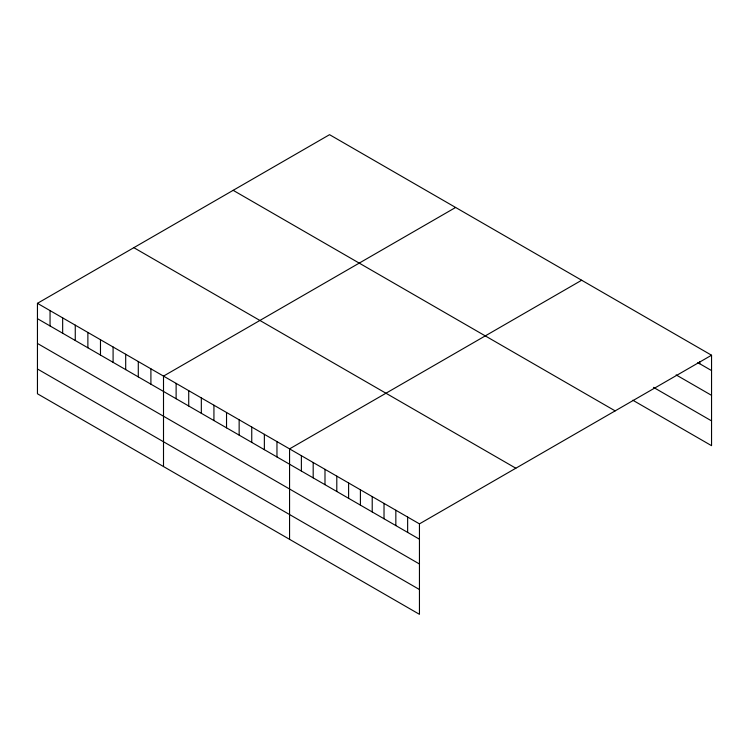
<?xml version="1.0" encoding="UTF-8"?>
<svg xmlns="http://www.w3.org/2000/svg" width="749" height="749" viewBox="0 0 749 749"><rect width="100%" height="100%" fill="white"/><g stroke="black" fill="none" stroke-linecap="round" stroke-linejoin="round"><path stroke-width="1.12" d="M37.45 303.326L419.449 523.869L419.449 614.32L37.45 393.777L37.45 303.326L329.551 134.68L711.55 355.223L711.55 445.674L632.839 400.228M455.617 207.464L163.507 376.11L163.507 466.552M581.673 280.238L289.563 448.885L289.563 539.336M419.449 523.869L711.55 355.223M697.778 362.619L711.55 370.568M676.132 374.903L711.55 395.35M653.503 387.373L711.55 420.891M233.164 190.33L615.154 410.883M133.846 247.676L515.836 468.219M37.45 318.671L419.449 539.214M37.45 343.454L419.449 563.997M37.45 368.985L419.449 589.529M699.744 361.561L699.744 363.752M407.643 517.053L407.643 532.399M395.837 510.238L395.837 525.583M384.022 503.422L384.022 518.757M372.216 496.606L372.216 511.941M360.409 489.79L360.409 505.126M348.603 482.974L348.603 498.31M336.797 476.149L336.797 491.494M324.991 469.333L324.991 484.678M313.185 462.517L313.185 477.862M301.379 455.701L301.379 471.046M276.961 441.61L276.961 456.946M264.36 434.326L264.36 449.672M251.748 427.052L251.748 442.397M239.146 419.777L239.146 435.113M226.535 412.493L226.535 427.838M213.933 405.218L213.933 420.563M201.331 397.944L201.331 413.279M188.72 390.66L188.72 406.005M176.118 383.385L176.118 398.73M150.905 368.826L150.905 384.171M138.293 361.552L138.293 376.887M125.692 354.268L125.692 369.613M113.09 346.993L113.09 362.338M100.478 339.718L100.478 355.054M87.876 332.434L87.876 347.779M75.265 325.16L75.265 340.505M62.663 317.885L62.663 333.221M50.052 310.601L50.052 325.946"/></g></svg>
